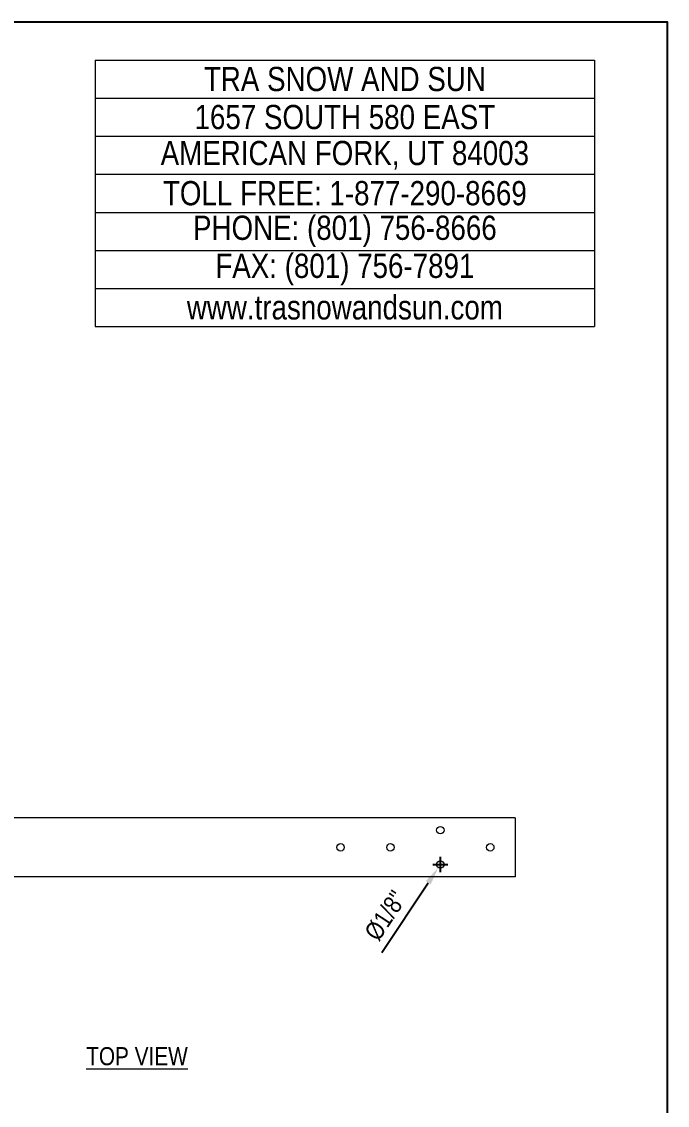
# Model space of a CAD drawing. Extents: x 0 to 216, y -5 to 280.
# Drawn here: x 131.2 to 216, y 137.7 to 280 of the extents above; entities that cross this region are included whole.
import ezdxf

# ---------------------------------------------------------------- set-up
doc = ezdxf.new("R2010")
doc.units = 0
doc.header["$LTSCALE"] = 10
doc.header["$MEASUREMENT"] = 0
doc.header["$PDMODE"] = 35
doc.layers.get('0').update_dxf_attribs({"linetype": 'CONTINUOUS'})
doc.layers.get('Defpoints').update_dxf_attribs({"linetype": 'CONTINUOUS'})
for name, color, linetype, lineweight in [('4886-LOGO$0$CADdetails-1-ANNO', 41, 'CONTINUOUS', 5), ('CADdetails-1-ANNO', 41, 'CONTINUOUS', 5), ('CADdetails-3-FINE', 11, 'CONTINUOUS', 5), ('CADdetails-4-LIGHT', 3, 'CONTINUOUS', 9)]:
    doc.layers.add(name, color=color, linetype=linetype, lineweight=lineweight)
doc.layers.add('4886-LOGO$0$CADdetails-9-TITLEBLOCK', color=7, linetype='CONTINUOUS')
doc.layers.add('CADdetails-7-FRAME', color=7, linetype='CONTINUOUS')
doc.styles.add('4886-LOGO$0$CADdetails-SUBHEADING', font='ARIALN.TTF', dxfattribs={"height": 3.18})
doc.styles.add('CADdetails-DIMENSIONS', font='ARIALN.TTF', dxfattribs={"height": 2.38})
doc.styles.add('CADdetails-NOTES', font='ARIALN.TTF', dxfattribs={"height": 2.38})
doc.dimstyles.new('CADdetails-DIM', dxfattribs={"dimtxt": 2.38, "dimasz": 2.38, "dimexe": 0.5, "dimexo": 1.5, "dimgap": 1, "dimtad": 1, "dimzin": 0, "dimdsep": 46, "dimtxsty": 'CADdetails-DIMENSIONS', "dimcen": 1, "dimclrd": 256, "dimclre": 256, "dimclrt": 256, "dimadec": 0, "dimazin": 0, "dimtfac": 1, "dimtofl": 0, "dimtmove": 0, "dimatfit": 3, "dimfxl": 1, "dimtolj": 1, "dimtzin": 0, "dimarcsym": 0})

# ---------------------------------------------------------------- blocks, each defined once
blk = doc.blocks.new('*T11')
at = {"layer": 'Defpoints', "color": 8, "linetype": 'ByBlock', "lineweight": 0, "transparency": 16777216}
for p, q in [((0, 0), (65.57, 0)), ((0, 0), (0, -35)), ((65.57, 0), (65.57, -35)), ((0, -5), (65.57, -5)), ((0, -10), (65.57, -10)), ((0, -15), (65.57, -15)), ((0, -20), (65.57, -20)), ((0, -25), (65.57, -25)), ((0, -30), (65.57, -30)), ((0, -35), (65.57, -35))]:
    blk.add_line(p, q, dxfattribs=at)
at = {"layer": '4886-LOGO$0$CADdetails-1-ANNO', "color": 0, "transparency": 16777216, "char_height": 3.18, "width": 65.4473, "attachment_point": 5, "style": '4886-LOGO$0$CADdetails-SUBHEADING'}
for s, insert in [('TRA SNOW AND SUN', (32.78, -2.5)), ('1657 SOUTH 580 EAST', (32.78, -7.5))]:
    blk.add_mtext(s, dxfattribs=dict(at, insert=insert))
at = {"layer": '4886-LOGO$0$CADdetails-1-ANNO', "transparency": 16777216, "char_height": 3.18, "width": 65.4473, "attachment_point": 5, "style": '4886-LOGO$0$CADdetails-SUBHEADING'}
for s, insert in [('AMERICAN FORK, UT 84003', (32.78, -12.5)), ('TOLL FREE: 1-877-290-8669', (32.78, -17.5)), ('PHONE: (801) 756-8666', (32.78, -22.5)), ('FAX: (801) 756-7891', (32.78, -27.5)), ('www.trasnowandsun.com', (32.78, -32.5))]:
    blk.add_mtext(s, dxfattribs=dict(at, insert=insert))
blk = doc.blocks.new('4886-LOGO')
at = {"layer": '4886-LOGO$0$CADdetails-9-TITLEBLOCK'}
blk.add_lwpolyline([(0, 280), (216, 280), (216, 0), (0, 0)], close=True, dxfattribs=at)
blk.add_blockref('*T11', (140.88, 274.95))
blk = doc.blocks.new('*D9')
at = {"layer": 'CADdetails-1-ANNO', "lineweight": -2, "transparency": 16777216}
for p, q in [((186.2, 168.29), (186.2, 170.29)), ((185.2, 169.29), (187.2, 169.29)), ((178.53, 157.71), (184.61, 166.89))]:
    blk.add_line(p, q, dxfattribs=at)
at = {"layer": 'CADdetails-1-ANNO', "transparency": 16777216}
blk.add_solid([(184.28, 167.11), (184.94, 166.68), (185.93, 168.88)], dxfattribs=at)
at = {"layer": 'Defpoints', "color": 0, "transparency": 16777216}
for p in [(186.47, 169.7), (185.93, 168.88)]:
    blk.add_point(p, dxfattribs=at)
at = {"layer": 'CADdetails-1-ANNO', "transparency": 16777216, "insert": (179.01, 162.57), "char_height": 2.38, "attachment_point": 5, "rotation": 56.4954, "style": 'CADdetails-DIMENSIONS'}
blk.add_mtext('\\A1;%%C1/8"', dxfattribs=at)

msp = doc.modelspace()

# ---------------------------------------------------------------- linework, layer by layer
at = {"layer": 'CADdetails-3-FINE'}
for centre in [(186.198, 173.794), (173.093, 171.541), (179.646, 171.541), (192.751, 171.541), (186.198, 169.289)]:
    msp.add_circle(centre, 0.491, dxfattribs=at)
at = {"layer": 'CADdetails-4-LIGHT'}
for p, q in [((196.027, 175.432), (127.8, 175.432)), ((196.027, 175.432), (196.027, 167.651)), ((196.027, 167.651), (127.8, 167.651))]:
    msp.add_line(p, q, dxfattribs=at)
at = {"layer": 'CADdetails-7-FRAME'}
msp.add_lwpolyline([(0, 280), (216, 280), (216, 0), (0, 0)], close=True, dxfattribs=at)

# ---------------------------------------------------------------- block references
msp.add_blockref('4886-LOGO', (0, 0))

# ---------------------------------------------------------------- texts
at = {"layer": 'CADdetails-1-ANNO', "insert": (146.366, 145.301), "char_height": 2.38, "attachment_point": 2, "style": 'CADdetails-NOTES'}
msp.add_mtext_dynamic_manual_height_columns('{\\LTOP VIEW}', width=13.34318, gutter_width=11.9, heights=[0], dxfattribs=at)

# ---------------------------------------------------------------- dimensions: what is measured, and where the dimension line sits
at = {"layer": 'CADdetails-1-ANNO'}
dim = msp.add_diameter_dim_2p(p1=(186.469, 169.699), p2=(185.927, 168.879), text='%%C1/8"', dimstyle='CADdetails-DIM', dxfattribs=at)
dim.commit()
dim.dimension.update_dxf_attribs({"geometry": '*D9', "text_midpoint": (179.013, 162.569)})

doc.saveas('drawing.dxf')
